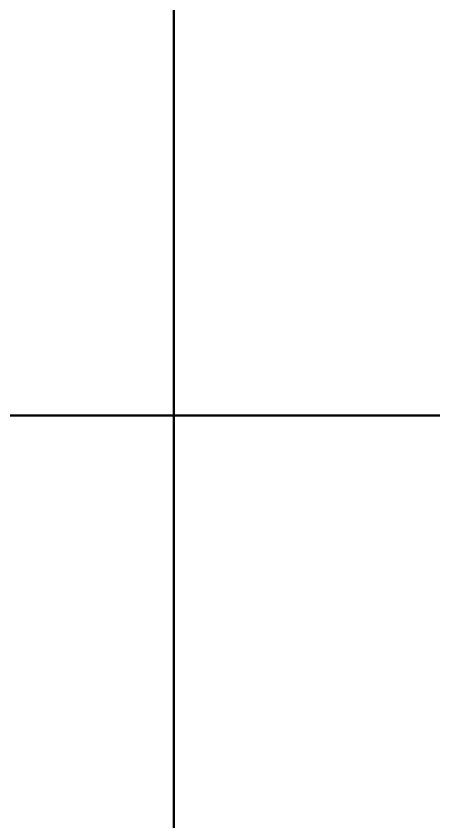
# Model space of a CAD drawing. Header units: inches. Extents: x -13 to 19.5, y -2.9 to 5.1.
# Drawn here: x 14.724463 to 14.725123, y 1.205724 to 1.206995 of the extents above; entities that cross this region are included whole.
import ezdxf

# ---------------------------------------------------------------- set-up
doc = ezdxf.new("R2010")
doc.units = ezdxf.units.IN
doc.header["$MEASUREMENT"] = 0
doc.layers.add('A-DOOR', color=31, linetype='Continuous', lineweight=30)

msp = doc.modelspace()

# ---------------------------------------------------------------- meshes
at = {"layer": 'A-DOOR', "lineweight": 40}
mesh = msp.add_polyface(dxfattribs=at)
corners = [(17.8565132, 1.9675, 92.5911804), (17.8565132, 0.1081329, 92.5911804), (-11.3586313, 0.1081329, 92.5911804), (-11.3586313, 1.9675, 92.5911804)]
mesh.append_faces([[corners[k] for k in face] for face in [(3, 0, 1, 2)]])
mesh = msp.add_polyface(dxfattribs=at)
corners = [(17.5477386, 1.9675, 92.0775155), (-11.0498567, 1.9675, 92.0775155), (-11.0498567, 1.78, 92.0775155), (17.5477386, 1.78, 92.0775155), (17.5477386, 0.405, 92.0775155), (-11.0498567, 0.405, 92.0775155), (-11.0498567, 0.2175, 92.0775155), (17.5477386, 0.2175, 92.0775155)]
mesh.append_faces([[corners[k] for k in face] for face in [(2, 3, 0, 1), (6, 7, 4, 5)]])
mesh = msp.add_polyface(dxfattribs=at)
corners = [(17.5477386, 1.9675, 0.1875), (17.5477386, 1.78, 0.1875), (-11.0498567, 1.78, 0.1875), (-11.0498567, 1.9675, 0.1875), (17.5477386, 0.405, 0.1875), (17.5477386, 0.2175, 0.1875), (-11.0498567, 0.2175, 0.1875), (-11.0498567, 0.405, 0.1875)]
mesh.append_faces([[corners[k] for k in face] for face in [(1, 2, 3, 0), (5, 6, 7, 4)]])
mesh = msp.add_polyface(dxfattribs=at)
corners = [(18.7218925, 1.1058071, 93.4565596), (18.7218925, 1.9084448, 93.4565596), (-12.2240106, 1.9084448, 93.4565596), (-12.2240106, 1.1058071, 93.4565596)]
mesh.append_faces([[corners[k] for k in face] for face in [(3, 0, 1, 2)]])
mesh = msp.add_polyface(dxfattribs=at)
corners = [(17.5477386, 0.405, 92.0775155), (17.5477386, 1.78, 92.0775155), (-11.0498567, 1.78, 92.0775155), (-11.0498567, 0.405, 92.0775155)]
mesh.append_faces([[corners[k] for k in face] for face in [(3, 0, 1, 2)]])
mesh = msp.add_polyface(dxfattribs=at)
corners = [(-11.0498567, 0.405, 0.1875), (-11.0498567, 1.78, 0.1875), (17.5477386, 1.78, 0.1875), (17.5477386, 0.405, 0.1875)]
mesh.append_faces([[corners[k] for k in face] for face in [(3, 0, 1, 2)]])
mesh = msp.add_polyface(dxfattribs=at)
corners = [(14.7247121, 1.78, 89.254489), (14.7247121, 0.405, 89.254489), (-8.2268302, 0.405, 89.254489), (-8.2268302, 1.78, 89.254489)]
mesh.append_faces([[corners[k] for k in face] for face in [(3, 0, 1, 2)]])
mesh = msp.add_polyface(dxfattribs=at)
corners = [(-8.2268302, 1.78, 3.0105265), (-8.2268302, 0.405, 3.0105265), (14.7247121, 0.405, 3.0105265), (14.7247121, 1.78, 3.0105265)]
mesh.append_faces([[corners[k] for k in face] for face in [(3, 0, 1, 2)]])
mesh = msp.add_polyface(dxfattribs=at)
corners = [(14.7247121, 1.78, 3.0105265), (14.7247121, 0.405, 3.0105265), (14.7247121, 0.405, 89.254489), (14.7247121, 1.78, 89.254489)]
mesh.append_faces([[corners[k] for k in face] for face in [(0, 1, 2, 3)]])
mesh = msp.add_polyface(dxfattribs=at)
corners = [(19.5408357, 1.206365), (19.220562, 1.206365), (19.220562, 1.206365, 93.9552292), (-12.7226801, 1.206365, 93.9552292), (-12.7226801, 1.206365), (-13.0429538, 1.206365), (-13.0429538, 1.206365, 94.2755028), (19.5408357, 1.206365, 94.2755028)]
mesh.append_faces([[corners[k] for k in face] for face in [(2, 3, 6, 7)]], dxfattribs={"vtx1": -1, "vtx3": -1})
mesh.append_faces([[corners[k] for k in face] for face in [(0, 1, 2, 7)]], dxfattribs={"vtx2": -1})
mesh.append_faces([[corners[k] for k in face] for face in [(3, 4, 5, 6)]], dxfattribs={"vtx3": -1})
mesh = msp.add_polyface(dxfattribs=at)
corners = [(19.5408357, -1.2239073, 94.2755028), (19.5408357, 1.206365, 94.2755028), (-13.0429538, 1.206365, 94.2755028), (-13.0429538, -1.2239073, 94.2755028)]
mesh.append_faces([[corners[k] for k in face] for face in [(3, 0, 1, 2)]])
mesh = msp.add_polyface(dxfattribs=at)
corners = [(19.220562, 1.206365, 93.9552292), (19.220562, 1.1058071, 93.9552292), (-12.7226801, 1.1058071, 93.9552292), (-12.7226801, 1.206365, 93.9552292)]
mesh.append_faces([[corners[k] for k in face] for face in [(3, 0, 1, 2)]])

doc.saveas('drawing.dxf')
